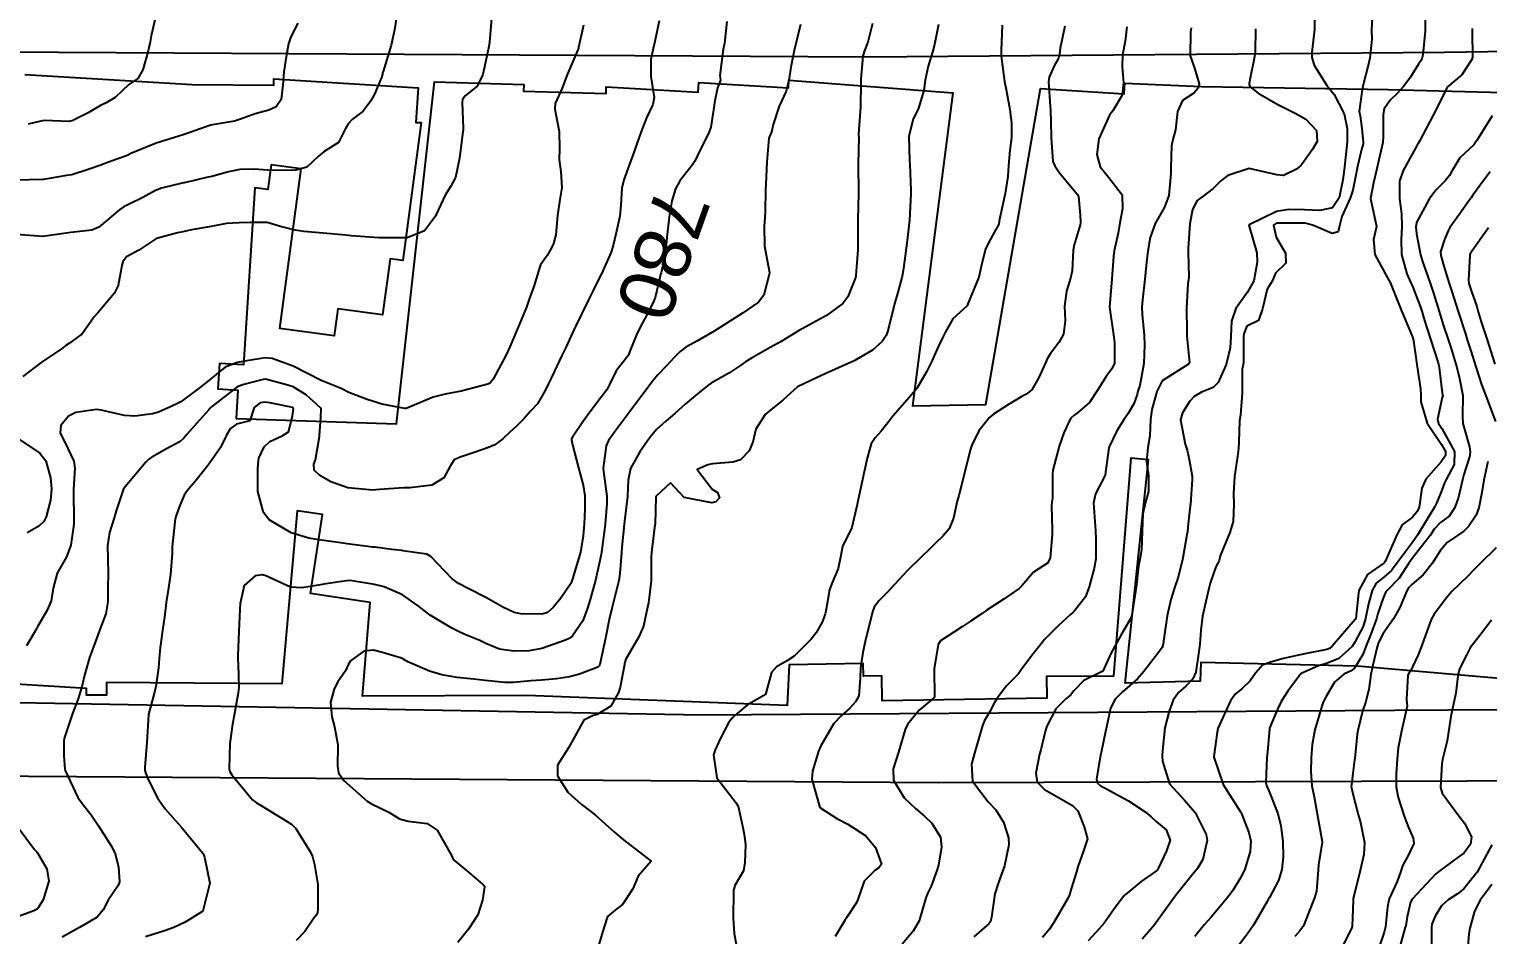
# Model space of a CAD drawing. Header units: metres. Extents: x 318500 to 325275, y 7408834 to 7428799.
# Drawn here: x 321121 to 321225.1, y 7408957.6 to 7409022.3 of the extents above; entities that cross this region are included whole.
import ezdxf
from ezdxf.enums import TextEntityAlignment as Align

# ---------------------------------------------------------------- set-up
doc = ezdxf.new("R2010")
doc.units = ezdxf.units.M
doc.header["$MEASUREMENT"] = 0
for name, color, linetype in [('Cotas', 45, 'Continuous'), ('Curvas de Nivel 1m', 11, 'Continuous'), ('Curvas de Nivel 5m', 15, 'Continuous'), ('Edificações', 30, 'Continuous'), ('Vias Primárias', 230, 'Continuous')]:
    doc.layers.add(name, color=color, linetype=linetype)
doc.styles.add('ARIAL', font='arial.ttf')

msp = doc.modelspace()

# ---------------------------------------------------------------- linework, layer by layer
at = {"layer": 'Curvas de Nivel 1m', "flags": 128}
for points, elevation in [([(321130.08, 7409023.37), (321129.74, 7409021.82), (321129.67, 7409021.38), (321129.53, 7409020.74), (321129.14, 7409019.39), (321128.77, 7409018.77), (321128.14, 7409018.33), (321127.66, 7409017.89), (321127.16, 7409017.41), (321126.51, 7409017.04), (321126.12, 7409016.84), (321125.24, 7409016.31), (321124.1, 7409015.75), (321123.86, 7409015.7), (321122.1, 7409015.76), (321121.86, 7409015.73), (321120.96, 7409015.5)], 786), ([(321212.74, 7409023.77), (321212.74, 7409022.27), (321212.57, 7409020.65), (321212.56, 7409020.27), (321212.72, 7409019.73), (321213.62, 7409018.26), (321214.15, 7409017.62), (321214.88, 7409016.24), (321215.08, 7409015.2), (321215.08, 7409014.24), (321214.99, 7409013.34), (321214.87, 7409012.24), (321214.78, 7409011.52), (321214.52, 7409010.24), (321214.04, 7409009.54), (321213.13, 7409009.35), (321212.04, 7409009.4), (321210.91, 7409009.42), (321210.04, 7409009.28), (321208.08, 7409008.33), (321208.06, 7409008.3), (321208.63, 7409006.32), (321208.66, 7409005.65), (321208.42, 7409004.32), (321207.96, 7409003.51), (321207.14, 7409002.34), (321206.84, 7409001.45), (321206.78, 7409000.35), (321206.73, 7408999.53), (321206.45, 7408998.35), (321205.88, 7408997.07), (321205.53, 7408996.71), (321204.69, 7408996.37), (321204.17, 7408996.07), (321203.86, 7408995.72), (321203.33, 7408994.9), (321203.2, 7408994.39), (321203.52, 7408992.67), (321203.62, 7408992.38), (321203.66, 7408992.24), (321203.8, 7408991.57), (321204.02, 7408990.38), (321204.03, 7408990.13), (321203.9, 7408988.38), (321203.88, 7408988.25), (321203.74, 7408986.98), (321203.68, 7408986.43), (321203.68, 7408986.38), (321203.67, 7408986.32), (321203.34, 7408984.39), (321202.99, 7408983.09), (321202.76, 7408982.39), (321202.5, 7408981.56), (321202.23, 7408980.4), (321201.99, 7408978.76), (321201.96, 7408978.41), (321201.88, 7408978.15), (321201.62, 7408977.78), (321200.57, 7408976.43), (321200.12, 7408975.9), (321199.58, 7408975.43), (321199.05, 7408974.97), (321198.53, 7408974.45), (321198.2, 7408973.81), (321197.9, 7408972.46), (321197.84, 7408972.15), (321197.52, 7408970.65), (321197.48, 7408970.46), (321197.19, 7408968.76), (321197.26, 7408968.46), (321197.49, 7408968.27), (321197.86, 7408968.08), (321199.47, 7408967.2), (321200.66, 7408966.42), (321201.09, 7408966.05), (321201.45, 7408965.73), (321202.17, 7408965.12), (321202.46, 7408964.39), (321202.2, 7408963.63), (321201.63, 7408962.41), (321201.55, 7408962.27), (321201.41, 7408962.15), (321200.38, 7408961.44), (321199.38, 7408960.61), (321199.29, 7408960.53), (321199.18, 7408960.44), (321198.4, 7408959.42), (321197.73, 7408958.46), (321197.56, 7408958.25), (321197.35, 7408958.03), (321196.6, 7408957.21)], 771), ([(321220.63, 7409023.76), (321220.66, 7409022.16), (321220.48, 7409020.46), (321220.41, 7409020.17), (321220.33, 7409020.02), (321220.18, 7409019.79), (321219.55, 7409018.8), (321219.1, 7409018.19), (321218.65, 7409017.69), (321218.15, 7409017.21), (321217.73, 7409016.61), (321217.64, 7409016.2), (321217.66, 7409014.66), (321217.63, 7409014.2), (321217.34, 7409012.95), (321217.17, 7409012.21), (321216.96, 7409011.32), (321216.75, 7409010.21), (321216.94, 7409009.32), (321217.18, 7409008.21), (321216.95, 7409007.27), (321217.05, 7409006.21), (321217.97, 7409004.53), (321218.15, 7409004.2), (321218.67, 7409002.9), (321218.97, 7409002.18), (321219.73, 7409000.37), (321219.79, 7409000.17), (321219.91, 7408999.38), (321220.08, 7408998.17), (321220.32, 7408996.61), (321220.34, 7408996.16), (321220.35, 7408995.68), (321220.79, 7408994.16), (321221.82, 7408992.64), (321222.11, 7408992.14), (321222.1, 7408991.84), (321221.8, 7408991.4), (321220.7, 7408990.16), (321220.42, 7408989.52), (321220.21, 7408988.16), (321220.08, 7408987.84), (321219.75, 7408987.44), (321219.01, 7408986.91), (321218.62, 7408986.19), (321217.8, 7408984.29), (321217.74, 7408984.2), (321217.73, 7408984.18), (321217.71, 7408984.17), (321216.54, 7408983.36), (321215.92, 7408982.22), (321215.88, 7408982.01), (321215.69, 7408980.22), (321215.68, 7408980.19), (321215.65, 7408980.14), (321214.01, 7408978.24), (321213.81, 7408978.07), (321213.63, 7408978), (321212.18, 7408977.71), (321211.62, 7408977.6), (321210.54, 7408977.36), (321209.61, 7408977.1), (321209.05, 7408976.87), (321208.53, 7408976.32), (321208.15, 7408975.77), (321207.58, 7408975.21), (321207.1, 7408974.81), (321206.75, 7408974.34), (321206.09, 7408972.88), (321205.86, 7408972.36), (321205.8, 7408972.1), (321205.57, 7408970.36), (321205.57, 7408970.31), (321206.23, 7408968.35), (321207.46, 7408966.42), (321207.5, 7408966.36), (321207.51, 7408966.33), (321208.07, 7408964.94), (321208.2, 7408964.32), (321208.17, 7408963.58), (321207.79, 7408962.32), (321207.67, 7408962.06), (321207.4, 7408961.57), (321206.92, 7408960.8), (321206.58, 7408960.34), (321205.37, 7408958.9), (321205.11, 7408958.61), (321204.9, 7408958.36), (321204.21, 7408957.51)], 769), ([(321147.25, 7409023.14), (321147.1, 7409022.24), (321146.85, 7409021.15), (321146.28, 7409019.27), (321146.25, 7409019.16), (321146.24, 7409019.08), (321146.16, 7409018.84), (321145.67, 7409017.64), (321145.4, 7409017.17), (321144.86, 7409016.43), (321144.11, 7409015.86), (321143.78, 7409015.52), (321143.61, 7409015.19), (321143.1, 7409014.19), (321142.08, 7409013.56), (321141.68, 7409013.22), (321140.85, 7409012.44), (321140.06, 7409012.23), (321139.13, 7409012.19), (321138.06, 7409012.23), (321137.05, 7409012.3), (321136.06, 7409012.26), (321135.26, 7409012.1), (321134.06, 7409011.78), (321133.69, 7409011.69), (321132.2, 7409011.35), (321132.08, 7409011.32), (321132.05, 7409011.31), (321130.47, 7409010.94), (321130.04, 7409010.77), (321129.14, 7409010.27), (321128.02, 7409009.72), (321127.8, 7409009.62), (321127.49, 7409009.41), (321126.01, 7409008.16), (321125.5, 7409007.94), (321124, 7409007.77), (321122, 7409007.48), (321120.12, 7409007.63)], 784), ([(321154.02, 7409023.05), (321153.87, 7409021.37), (321153.83, 7409021.06), (321153.73, 7409020.61), (321153.39, 7409019.06), (321153, 7409018.22), (321152.14, 7409017.52), (321151.96, 7409017.26), (321151.93, 7409017.08), (321151.99, 7409015.19), (321151.99, 7409015.08), (321151.97, 7409014.96), (321151.74, 7409013.09), (321151.44, 7409011.7), (321151.12, 7409011.09), (321150.71, 7409010.43), (321150.1, 7409009.11), (321150.02, 7409008.93), (321149.24, 7409007.89), (321148, 7409007.39), (321146.23, 7409007.38), (321146, 7409007.4), (321144.34, 7409007.52), (321144, 7409007.54), (321143.63, 7409007.57), (321142.01, 7409007.73), (321140.63, 7409007.85), (321140.01, 7409007.93), (321138.97, 7409008.21), (321138.01, 7409008.48), (321136.8, 7409008.49), (321136.01, 7409008.47), (321135.12, 7409008.41), (321134.01, 7409008.21), (321132.62, 7409007.95), (321132, 7409007.83), (321131.62, 7409007.74), (321130.22, 7409007.37), (321130.06, 7409007.31), (321130, 7409007.27), (321128.86, 7409006.51), (321127.98, 7409006.04), (321127.7, 7409005.68), (321127.63, 7409005.41), (321127.37, 7409003.98), (321127.09, 7409003.41), (321125.93, 7409002.04), (321125.64, 7409001.72), (321125.45, 7409001.43), (321124.82, 7409000.53), (321123.9, 7408999.88), (321123.65, 7408999.7), (321123.34, 7408999.46), (321121.88, 7408998.5), (321120.57, 7408997.5)], 783), ([(321160.59, 7409022.58), (321160.24, 7409020.97), (321160.22, 7409020.93), (321160.18, 7409020.82), (321159.4, 7409018.98), (321159.06, 7409018.07), (321158.57, 7409016.99), (321158.55, 7409016.57), (321158.85, 7409014.99), (321158.88, 7409013.78), (321158.86, 7409012.99), (321158.96, 7409012.1), (321159.03, 7409010.99), (321158.9, 7409010.12), (321158.74, 7409008.99), (321158.62, 7409007.6), (321158.44, 7409006.99), (321158.31, 7409006.68), (321157.99, 7409006.14), (321157.52, 7409005.46), (321157.37, 7409005.01), (321157.04, 7409003.92), (321156.72, 7409003.01), (321156.51, 7409002.44), (321155.92, 7409001.02), (321155.33, 7408999.6), (321155.06, 7408999.03), (321154.13, 7408997.31), (321153.96, 7408997.05), (321153.86, 7408996.98), (321153.75, 7408996.94), (321151.85, 7408996.45), (321150.71, 7408996.23), (321149.85, 7408996.02), (321147.93, 7408995.21), (321147.84, 7408995.2), (321146.2, 7408995.52), (321145.84, 7408995.63), (321145.15, 7408995.86), (321143.85, 7408996.35), (321143.3, 7408996.63), (321141.86, 7408997.21), (321139.87, 7408998.22), (321138.36, 7408998.78), (321137.88, 7408998.83), (321136.55, 7408998.62), (321135.88, 7408998.48), (321135.01, 7408998.16), (321133.99, 7408997.32), (321133.86, 7408997.2), (321133.19, 7408996.67), (321131.84, 7408995.69), (321131.62, 7408995.57), (321131.17, 7408995.36), (321130.26, 7408994.94), (321129.83, 7408994.82), (321128.57, 7408994.65), (321127.83, 7408994.7), (321126.17, 7408995.09), (321125.84, 7408995.13), (321124.35, 7408994.93), (321123.83, 7408994.66), (321123.29, 7408993.99), (321123.24, 7408993.46), (321123.79, 7408992.36), (321124.22, 7408991.45), (321124.28, 7408990.94), (321124.2, 7408989.45), (321124.2, 7408989), (321124.22, 7408987.44), (321124.21, 7408986.95), (321124.01, 7408985.45), (321123.69, 7408984.62), (321123.02, 7408983.46), (321122.75, 7408982.38), (321122.59, 7408981.47), (321122.3, 7408980.81), (321121.62, 7408979.62), (321121.57, 7408979.53), (321121.54, 7408979.48), (321120.84, 7408978.25)], 782), ([(321165.98, 7409022.89), (321165.68, 7409021.41), (321165.55, 7409020.9), (321165.39, 7409020.12), (321165.38, 7409018.9), (321165.62, 7409017.42), (321165.54, 7409016.9), (321165.08, 7409015.95), (321164.68, 7409014.91), (321164.08, 7409013.21), (321163.97, 7409012.92), (321163.46, 7409011.53), (321163.32, 7409010.93), (321163.24, 7409009.73), (321163.17, 7409008.93), (321162.94, 7409007.86), (321162.72, 7409006.93), (321162.55, 7409006.37), (321161.97, 7409005.04), (321161.94, 7409004.97), (321161.92, 7409004.94), (321161.27, 7409003.63), (321160.94, 7409002.96), (321160.01, 7409001.06), (321159.97, 7409000.97), (321159.95, 7409000.94), (321159.92, 7409000.87), (321159.32, 7408999.55), (321159.05, 7408998.98), (321158.29, 7408997.42), (321158.09, 7408997), (321157.85, 7408996.49), (321157.3, 7408995.55), (321156.81, 7408995.01), (321156.34, 7408994.5), (321155.82, 7408993.97), (321155.33, 7408993.51), (321154.84, 7408993.03), (321154.25, 7408992.6), (321153.8, 7408992.42), (321152.79, 7408992.07), (321151.79, 7408991.74), (321151.35, 7408991.53), (321151.06, 7408991.09), (321150.62, 7408990.25), (321149.77, 7408989.74), (321148.19, 7408989.55), (321147.76, 7408989.53), (321146.03, 7408989.42), (321145.76, 7408989.39), (321145.55, 7408989.37), (321143.76, 7408989.53), (321142.55, 7408989.98), (321141.77, 7408990.43), (321141.36, 7408990.8), (321141.35, 7408991.22), (321141.45, 7408991.55), (321141.75, 7408993.21), (321141.75, 7408993.27), (321141.83, 7408994.56), (321141.87, 7408995.17), (321141.87, 7408995.21), (321141.84, 7408995.24), (321140.8, 7408996.17), (321139.86, 7408996.75), (321139.49, 7408996.88), (321137.98, 7408997.27), (321137.86, 7408997.3), (321137.84, 7408997.3), (321137.72, 7408997.27), (321136.24, 7408996.9), (321135.85, 7408996.72), (321134.04, 7408995.32), (321133.94, 7408995.22), (321133.84, 7408995.1), (321133, 7408994.16), (321132.28, 7408993.34), (321132.07, 7408993.09), (321131.8, 7408992.86), (321130.83, 7408992.32), (321129.79, 7408991.72), (321129.57, 7408991.59), (321129.35, 7408991.38), (321127.76, 7408989.46), (321127.73, 7408989.4), (321127.24, 7408987.9), (321127.09, 7408987.41), (321126.77, 7408986.35), (321126.61, 7408985.41), (321126.64, 7408984.46), (321126.67, 7408983.41), (321126.64, 7408982.44), (321126.64, 7408981.41), (321126.5, 7408980.55), (321126.08, 7408979.42), (321125.95, 7408979.09), (321125.61, 7408978.2), (321125.33, 7408977.42), (321124.95, 7408976.06), (321124.81, 7408975.43), (321124.52, 7408974.47), (321124.11, 7408973.44), (321123.52, 7408971.65), (321123.49, 7408971.45), (321123.5, 7408970.4), (321123.57, 7408969.45), (321123.59, 7408969.35), (321124.5, 7408967.43), (321124.91, 7408966.88), (321125.45, 7408966.19), (321125.97, 7408965.41), (321126.92, 7408963.9), (321127.16, 7408963.4), (321127.4, 7408962.48), (321127.48, 7408961.4), (321127.38, 7408961.14), (321126.67, 7408960.1), (321126.3, 7408959.41), (321125.87, 7408958.9), (321125.35, 7408958.57), (321124.62, 7408958.15), (321123.39, 7408957.45)], 781), ([(321176.08, 7409022.63), (321175.61, 7409020.77), (321175.37, 7409019.58), (321175.26, 7409018.77), (321175.06, 7409017.87), (321174.56, 7409016.78), (321174.11, 7409015.49), (321173.99, 7409014.91), (321173.94, 7409014.79), (321173.81, 7409014.51), (321173.68, 7409012.79), (321173.6, 7409011.24), (321173.58, 7409010.79), (321173.55, 7409009.27), (321173.53, 7409008.79), (321173.48, 7409008.25), (321173.5, 7409006.79), (321173.85, 7409004.91), (321173.84, 7409004.78), (321173.45, 7409003.29), (321173.07, 7409002.79), (321171.93, 7409002.01), (321170.09, 7409000.84), (321169.99, 7409000.77), (321169.92, 7409000.73), (321168.73, 7409000.03), (321167.9, 7408999.58), (321167.48, 7408999.28), (321167.09, 7408998.87), (321166.52, 7408998.25), (321165.87, 7408997.59), (321165.55, 7408997.21), (321165.31, 7408996.9), (321163.84, 7408994.92), (321162.98, 7408993.77), (321162.36, 7408992.93), (321162.2, 7408992.54), (321162, 7408990.94), (321162.01, 7408990.7), (321162.25, 7408988.94), (321162.26, 7408988.43), (321162.13, 7408986.94), (321162.09, 7408986.57), (321161.88, 7408984.94), (321161.85, 7408984.78), (321161.69, 7408984.02), (321161.43, 7408982.94), (321161.05, 7408981.56), (321160.88, 7408980.95), (321160.54, 7408980.05), (321159.8, 7408978.97), (321159.62, 7408978.81), (321159.3, 7408978.66), (321157.61, 7408978.08), (321156.71, 7408977.91), (321155.61, 7408977.88), (321154.6, 7408978.03), (321153.61, 7408978.43), (321153.19, 7408978.63), (321152.12, 7408979.07), (321151.62, 7408979.3), (321151.18, 7408979.53), (321149.64, 7408980.45), (321148.78, 7408981.11), (321147.66, 7408981.91), (321146.35, 7408982.47), (321145.67, 7408982.65), (321143.94, 7408982.92), (321143.68, 7408982.91), (321142.2, 7408982.68), (321141.67, 7408982.6), (321140.49, 7408982.41), (321139.67, 7408982.45), (321137.92, 7408983.26), (321137.68, 7408983.34), (321137.15, 7408983.27), (321136.38, 7408982.57), (321136.08, 7408981.28), (321136.05, 7408980.87), (321135.99, 7408979.28), (321135.91, 7408977.59), (321135.91, 7408977.29), (321135.93, 7408976.95), (321135.98, 7408975.28), (321135.93, 7408974.91), (321135.65, 7408973.29), (321135.53, 7408972.66), (321135.35, 7408971.29), (321135.3, 7408969.49), (321135.35, 7408969.29), (321135.49, 7408969.06), (321136.97, 7408967.27), (321137.26, 7408967.06), (321137.46, 7408966.94), (321138.27, 7408966.44), (321139.44, 7408965.72), (321139.74, 7408965.53), (321140.06, 7408965.23), (321141.1, 7408963.53), (321141.24, 7408963.21), (321141.4, 7408962.64), (321141.63, 7408961.21), (321141.63, 7408959.47), (321141.6, 7408959.21), (321141.52, 7408959.05), (321141.35, 7408958.82), (321140.69, 7408957.87), (321140.09, 7408957.23)], 779), ([(321181.21, 7409022.69), (321180.87, 7409021.37), (321180.61, 7409020.7), (321180.52, 7409020.37), (321180.37, 7409018.71), (321180.37, 7409018.5), (321180.35, 7409016.71), (321180.22, 7409014.81), (321180.22, 7409014.7), (321180.23, 7409014.58), (321180.19, 7409012.7), (321180.19, 7409012.59), (321180.2, 7409010.7), (321180.2, 7409010.55), (321180.17, 7409008.7), (321180.17, 7409008.55), (321180.17, 7409006.7), (321180.16, 7409006.53), (321180.03, 7409004.7), (321180.02, 7409004.65), (321179.97, 7409004.48), (321179.46, 7409003.19), (321179.1, 7409002.71), (321177.93, 7409001.84), (321175.92, 7409000.76), (321174.69, 7408999.99), (321173.9, 7408999.56), (321173.4, 7408999.28), (321172.58, 7408998.8), (321172.15, 7408998.54), (321171.88, 7408998.35), (321170.96, 7408997.74), (321169.86, 7408997.11), (321169.69, 7408997.01), (321169.45, 7408996.84), (321168.57, 7408996.13), (321167.85, 7408995.52), (321167.12, 7408994.87), (321166.44, 7408994.27), (321165.82, 7408993.73), (321165.43, 7408993.28), (321165.15, 7408992.9), (321164.6, 7408992.11), (321163.94, 7408990.92), (321163.77, 7408990.1), (321163.73, 7408988.95), (321163.73, 7408988.92), (321163.51, 7408987.15), (321163.48, 7408986.92), (321163.33, 7408985.3), (321163.29, 7408984.92), (321163.19, 7408983.42), (321163.11, 7408982.93), (321162.82, 7408981.78), (321162.6, 7408980.93), (321162.42, 7408980.15), (321162.17, 7408978.93), (321162.08, 7408978.48), (321161.75, 7408976.94), (321161.71, 7408976.83), (321161.6, 7408976.73), (321160.31, 7408976.23), (321159.59, 7408976.04), (321158.67, 7408975.9), (321157.58, 7408975.82), (321156.83, 7408975.76), (321155.58, 7408975.65), (321154.96, 7408975.65), (321153.58, 7408975.79), (321152.77, 7408975.88), (321151.58, 7408976), (321150.48, 7408976.2), (321149.59, 7408976.46), (321148.04, 7408977.12), (321147.77, 7408977.29), (321147.6, 7408977.39), (321146.24, 7408977.79), (321145.61, 7408977.96), (321144.9, 7408977.88), (321143.96, 7408977.18), (321143.82, 7408976.96), (321143.59, 7408976.47), (321143.06, 7408975.7), (321142.8, 7408975.19), (321142.53, 7408974.22), (321142.63, 7408973.19), (321142.82, 7408972.48), (321143.05, 7408971.19), (321143.02, 7408969.67), (321143.09, 7408969.19), (321143.48, 7408968.64), (321145.15, 7408967.16), (321145.46, 7408966.98), (321146.7, 7408966.39), (321147.45, 7408965.92), (321148.07, 7408965.74), (321149.44, 7408965.57), (321150.15, 7408965.09), (321151.15, 7408963.35), (321151.27, 7408963.08), (321151.41, 7408962.91), (321152.37, 7408962.09), (321153.38, 7408961.25), (321153.48, 7408961.15), (321153.52, 7408961.05), (321153.37, 7408960.11), (321153.04, 7408959.05), (321152.39, 7408958.02), (321151.62, 7408957.08)], 778), ([(321185.92, 7409022.63), (321185.64, 7409021.19), (321185.49, 7409020.64), (321185.17, 7409019.64), (321184.97, 7409018.64), (321184.88, 7409017.91), (321184.49, 7409016.64), (321184.12, 7409015.87), (321183.81, 7409014.65), (321183.86, 7409012.88), (321183.88, 7409012.65), (321183.94, 7409010.77), (321183.94, 7409010.65), (321183.94, 7409010.54), (321183.86, 7409008.65), (321183.65, 7409007.01), (321183.6, 7409006.66), (321183.43, 7409005.21), (321183.33, 7409004.66), (321183.04, 7409003.58), (321182.77, 7409002.67), (321182.39, 7409001.13), (321182.28, 7409000.67), (321182.18, 7409000.41), (321181.91, 7408999.98), (321181.22, 7408999.36), (321180.06, 7408998.7), (321179.94, 7408998.64), (321179.89, 7408998.62), (321178.58, 7408998.02), (321177.87, 7408997.7), (321177.22, 7408997.39), (321175.86, 7408996.76), (321174.82, 7408995.8), (321173.84, 7408995.02), (321173.54, 7408994.78), (321172.88, 7408993.73), (321172.66, 7408992.8), (321172.41, 7408992.19), (321171.79, 7408991.54), (321171.24, 7408991.37), (321169.79, 7408991.26), (321169.45, 7408991.18), (321168.69, 7408990.85), (321169.77, 7408989.44), (321170.14, 7408989.21), (321170.28, 7408988.83), (321170.04, 7408988.55), (321169.75, 7408988.46), (321167.76, 7408988.86), (321166.8, 7408989.91), (321165.76, 7408988.94), (321165.75, 7408988.89), (321165.69, 7408986.94), (321165.68, 7408986.89), (321165.46, 7408985.13), (321165.44, 7408984.89), (321165.42, 7408984.62), (321165.41, 7408982.89), (321165.22, 7408981.34), (321165.13, 7408980.9), (321164.86, 7408979.67), (321164.53, 7408978.91), (321163.6, 7408977.32), (321163.51, 7408977.01), (321163.5, 7408976.92), (321163.2, 7408975.3), (321163.09, 7408974.92), (321162.53, 7408973.95), (321161.55, 7408973.36), (321161.23, 7408973.26), (321160.61, 7408972.95), (321159.52, 7408970.97), (321158.74, 7408969.74), (321158.72, 7408968.98), (321159.47, 7408967.82), (321160.42, 7408966.96), (321161.02, 7408966.51), (321161.45, 7408966.16), (321162.81, 7408964.93), (321163.43, 7408964.4), (321165.41, 7408962.89), (321164.48, 7408961.82), (321164.1, 7408960.91), (321163.37, 7408959.8), (321162.87, 7408959.42), (321162.31, 7408958.93), (321162.07, 7408958.21), (321161.69, 7408956.94)], 777), ([(321190.47, 7409022.57), (321190.4, 7409020.78), (321190.39, 7409020.57), (321190.4, 7409020.35), (321190.64, 7409018.56), (321190.74, 7409017.97), (321191.01, 7409016.56), (321191.14, 7409015.58), (321191.12, 7409014.55), (321191.01, 7409013.64), (321190.92, 7409012.56), (321190.87, 7409011.76), (321190.68, 7409010.56), (321190.29, 7409008.83), (321190.26, 7409008.57), (321190.23, 7409008.36), (321190.02, 7409007.98), (321189.5, 7409007.09), (321189.27, 7409006.58), (321189.02, 7409005.55), (321188.79, 7409004.59), (321188.02, 7409002.67), (321188, 7409002.6), (321187.98, 7409002.57), (321187.95, 7409002.52), (321186.95, 7409001.6), (321186.39, 7409000.62), (321186.24, 7409000.29), (321185.91, 7408999.66), (321185.59, 7408998.93), (321185.46, 7408998.63), (321185.07, 7408997.82), (321184.37, 7408996.64), (321183.85, 7408996.02), (321182.66, 7408994.67), (321182.31, 7408994.19), (321181.82, 7408993.58), (321181.39, 7408993.11), (321181.12, 7408992.69), (321180.83, 7408991.66), (321180.61, 7408990.69), (321180.46, 7408990.01), (321180.18, 7408988.7), (321180.11, 7408988.34), (321179.73, 7408986.7), (321179.07, 7408985.35), (321178.96, 7408984.71), (321178.76, 7408983.78), (321178.3, 7408982.72), (321178.14, 7408982.25), (321177.88, 7408980.73), (321177.84, 7408980.54), (321177.64, 7408979.99), (321177.18, 7408979.18), (321176.84, 7408978.74), (321175.61, 7408977.53), (321175.15, 7408977.22), (321174.35, 7408976.77), (321174.01, 7408976.36), (321173.57, 7408974.78), (321172.3, 7408974.05), (321171.55, 7408973.44), (321171.22, 7408973.13), (321170.96, 7408972.82), (321170.33, 7408971.63), (321169.97, 7408970.83), (321169.87, 7408970.48), (321170.11, 7408968.83), (321171.46, 7408967.07), (321171.62, 7408966.81), (321171.95, 7408965.3), (321172.06, 7408964.8), (321172.15, 7408964.08), (321172.1, 7408962.8), (321172, 7408962.2), (321171.39, 7408961.16), (321171.31, 7408960.88), (321171.3, 7408960.81), (321171.28, 7408960.72), (321171.27, 7408958.81), (321171.34, 7408957.73), (321171.5, 7408956.81)], 776), ([(321199.35, 7409022.45), (321199.23, 7409021.42), (321199.05, 7409020.45), (321199.02, 7409019.61), (321199.13, 7409018.45), (321199.02, 7409017.57), (321198.36, 7409016.46), (321198.26, 7409016.33), (321198.13, 7409016.14), (321197.37, 7409014.47), (321197.22, 7409013.35), (321197.46, 7409012.47), (321198.07, 7409011.69), (321199.02, 7409010.45), (321199.04, 7409009.45), (321198.87, 7409008.45), (321198.74, 7409007.73), (321198.46, 7409006.46), (321198.4, 7409006.05), (321198.29, 7409004.46), (321198.27, 7409004.16), (321198.13, 7409002.46), (321198.14, 7409002.27), (321198.4, 7409000.46), (321198.47, 7408999.89), (321198.48, 7408998.45), (321198.3, 7408998.04), (321197.88, 7408997.48), (321197.25, 7408996.47), (321196.7, 7408995.64), (321195.85, 7408994.89), (321195.6, 7408994.74), (321195.35, 7408994.5), (321194.87, 7408993.46), (321194.52, 7408992.51), (321194.08, 7408990.81), (321194.05, 7408990.52), (321194.05, 7408988.8), (321194, 7408988.52), (321193.98, 7408988.29), (321194.02, 7408986.52), (321194.02, 7408986.22), (321193.89, 7408984.52), (321193.7, 7408984.17), (321192.7, 7408983.52), (321191.86, 7408982.54), (321191.77, 7408982.44), (321191.68, 7408982.36), (321190.61, 7408981.61), (321189.66, 7408981), (321189.4, 7408980.83), (321189.03, 7408980.58), (321188.21, 7408980.02), (321187.64, 7408979.64), (321187.01, 7408979.23), (321186.07, 7408978.62), (321185.89, 7408978.35), (321185.6, 7408976.62), (321185.63, 7408974.62), (321185.62, 7408974.57), (321185.57, 7408974.52), (321184.53, 7408973.66), (321183.71, 7408972.65), (321183.54, 7408972.28), (321183.06, 7408970.66), (321182.69, 7408969.47), (321182.7, 7408968.66), (321183.47, 7408967.41), (321184.28, 7408966.64), (321184.93, 7408966.1), (321185.45, 7408965.59), (321186.05, 7408964.61), (321186.14, 7408963.9), (321185.93, 7408962.61), (321185.81, 7408962.21), (321185.39, 7408961.1), (321185.24, 7408960.77), (321185.15, 7408960.62), (321185.01, 7408960.26), (321184.55, 7408958.63), (321184.1, 7408957.89), (321183.33, 7408956.96)], 774), ([(321203.96, 7409022.38), (321203.9, 7409022.08), (321203.88, 7409020.38), (321204.18, 7409019.51), (321204.51, 7409018.38), (321204.46, 7409018.07), (321204.15, 7409017.73), (321203.34, 7409017.2), (321202.97, 7409016.4), (321202.83, 7409015.11), (321202.64, 7409014.4), (321202.55, 7409013.95), (321202.5, 7409012.4), (321202.5, 7409011.98), (321202.36, 7409010.41), (321202.04, 7409009.58), (321201.37, 7409008.42), (321201.03, 7409007.41), (321200.85, 7409006.43), (321200.76, 7409005.66), (321200.65, 7409004.43), (321200.48, 7409002.96), (321200.43, 7409002.43), (321200.45, 7409001.92), (321200.59, 7409000.43), (321200.61, 7408999.73), (321200.57, 7408998.43), (321200.28, 7408996.84), (321200.15, 7408996.44), (321200.09, 7408996.21), (321199.86, 7408995.55), (321199.45, 7408994.84), (321199.17, 7408994.45), (321198.65, 7408993.62), (321198.1, 7408992.46), (321198.04, 7408992.22), (321197.82, 7408990.46), (321197.81, 7408990.44), (321197.79, 7408990.41), (321197.12, 7408989.12), (321196.98, 7408988.47), (321197.08, 7408987.13), (321197.13, 7408986.47), (321197.15, 7408985.89), (321197.14, 7408984.47), (321197.03, 7408983.8), (321196.68, 7408982.47), (321196.4, 7408981.75), (321195.65, 7408980.78), (321195.5, 7408980.64), (321195.35, 7408980.49), (321194.47, 7408979.68), (321193.63, 7408978.86), (321193.46, 7408978.68), (321193.33, 7408978.52), (321192.58, 7408977.56), (321191.83, 7408976.54), (321191.73, 7408976.4), (321191.6, 7408976.24), (321190.75, 7408975.38), (321190.12, 7408974.56), (321189.92, 7408974.21), (321189.55, 7408973.52), (321189.2, 7408972.92), (321189.06, 7408972.58), (321188.87, 7408971.91), (321188.5, 7408970.59), (321188.28, 7408969.82), (321188.34, 7408968.59), (321189.47, 7408967.13), (321190.02, 7408966.56), (321190.56, 7408965.66), (321190.91, 7408964.55), (321190.93, 7408964.05), (321190.64, 7408962.55), (321190.2, 7408961.37), (321189.93, 7408960.56), (321189.69, 7408958.89), (321189.62, 7408958.57), (321189.5, 7408958.42), (321189.36, 7408958.3), (321188.44, 7408957.49)], 773), ([(321208.55, 7409022.32), (321208.52, 7409020.65), (321208.48, 7409020.33), (321208.43, 7409020.08), (321208.17, 7409018.79), (321208.08, 7409018.41), (321208.08, 7409018.33), (321208.16, 7409018.17), (321208.74, 7409017.73), (321210.14, 7409016.9), (321211.36, 7409016.29), (321212.13, 7409015.87), (321212.9, 7409015.05), (321212.94, 7409014.27), (321212.64, 7409013.74), (321212.09, 7409012.95), (321211.79, 7409012.58), (321211.47, 7409012.29), (321210.54, 7409011.83), (321210.07, 7409011.89), (321208.08, 7409012.33), (321206.57, 7409011.85), (321206.07, 7409011.47), (321205.51, 7409010.92), (321204.8, 7409010.37), (321204.38, 7409010.05), (321204.04, 7409009.41), (321203.86, 7409008.38), (321203.74, 7409006.65), (321203.73, 7409006.38), (321203.78, 7409004.58), (321203.76, 7409004.38), (321203.72, 7409004.14), (321203.62, 7409002.38), (321203.63, 7409000.68), (321203.65, 7409000.38), (321203.82, 7408998.46), (321203.76, 7408998.38), (321201.88, 7408997.17), (321201.5, 7408996.42), (321201.14, 7408995.13), (321201.04, 7408994.42), (321200.99, 7408993.25), (321200.86, 7408992.42), (321200.77, 7408991.39), (321200.91, 7408990.42), (321200.91, 7408989.29), (321200.66, 7408988.43), (321200.5, 7408987.68), (321200.45, 7408986.43), (321200.4, 7408985.11), (321200.28, 7408984.43), (321200.19, 7408983.95), (321200.02, 7408982.43), (321199.98, 7408982.13), (321199.72, 7408980.44), (321199.65, 7408980.23), (321198.98, 7408979.1), (321198.62, 7408978.45), (321198.27, 7408977.8), (321197.65, 7408976.46), (321197.63, 7408976.43), (321197.6, 7408976.42), (321196.28, 7408975.79), (321195.58, 7408975.04), (321195.34, 7408974.73), (321195.03, 7408974.5), (321194.3, 7408973.76), (321193.65, 7408972.52), (321193.54, 7408972.15), (321193.21, 7408970.84), (321193.13, 7408970.52), (321192.86, 7408969.16), (321192.96, 7408968.53), (321193.48, 7408968), (321194.64, 7408967.33), (321195.47, 7408966.87), (321195.87, 7408966.48), (321196.32, 7408965.35), (321196.55, 7408964.47), (321196.27, 7408963.63), (321195.87, 7408962.48), (321195.76, 7408962.13), (321195.39, 7408960.9), (321195.27, 7408960.49), (321195.17, 7408960.28), (321194.14, 7408958.51), (321193.83, 7408958.04), (321193.34, 7408957.43)], 772), ([(321224.01, 7409022.33), (321224.01, 7409022.12), (321224.02, 7409020.29), (321223.98, 7409020.12), (321223.26, 7409019.04), (321222.22, 7409018.14), (321222.19, 7409018.11), (321222.16, 7409018.06), (321221.54, 7409016.75), (321221.23, 7409016.15), (321220.25, 7409014.3), (321220.18, 7409014.17), (321220.16, 7409014.12), (321220.11, 7409014.05), (321219.43, 7409012.84), (321219.08, 7409012.19), (321218.82, 7409011.44), (321218.81, 7409010.19), (321218.96, 7409009.11), (321218.99, 7409008.19), (321218.94, 7409007.26), (321218.95, 7409006.19), (321219.35, 7409004.81), (321219.63, 7409004.18), (321219.74, 7409003.94), (321219.96, 7409003.38), (321220.29, 7409002.5), (321220.4, 7409002.16), (321220.61, 7409001.49), (321221.04, 7409000.15), (321221.57, 7408998.47), (321221.64, 7408998.14), (321221.67, 7408997.93), (321221.87, 7408996.33), (321221.89, 7408996.16), (321221.9, 7408996.14), (321221.9, 7408996.11), (321221.87, 7408996), (321221.54, 7408994.45), (321221.6, 7408994.14), (321221.83, 7408993.78), (321222.74, 7408992.13), (321222.72, 7408991.21), (321222.15, 7408990.14), (321222.03, 7408989.89), (321221.78, 7408989.25), (321221.46, 7408988.45), (321221.31, 7408988.15), (321220.72, 7408987.18), (321220.1, 7408986.16), (321219.72, 7408985.61), (321218.66, 7408984.19), (321218.25, 7408983.64), (321217.69, 7408983.16), (321217.15, 7408982.74), (321216.86, 7408982.21), (321216.61, 7408981.27), (321216.4, 7408980.21), (321216.22, 7408979.64), (321215.63, 7408978.52), (321215.44, 7408978.22), (321214.49, 7408977.36), (321213.61, 7408977.01), (321213.03, 7408976.84), (321211.79, 7408976.28), (321211.69, 7408976.19), (321211.6, 7408976.05), (321210.85, 7408975.02), (321210.37, 7408974.29), (321210.11, 7408973.75), (321209.55, 7408972.39), (321209.53, 7408972.3), (321209.37, 7408970.45), (321209.36, 7408970.3), (321209.28, 7408968.51), (321209.32, 7408968.3), (321209.37, 7408968.18), (321209.49, 7408967.92), (321210.14, 7408966.29), (321210.34, 7408965.41), (321210.48, 7408964.29), (321210.52, 7408963.19), (321210.43, 7408962.29), (321210.19, 7408961.5), (321209.54, 7408960.3), (321209.48, 7408960.19), (321209.38, 7408960), (321208.4, 7408958.31), (321207.98, 7408957.69), (321207.34, 7408956.88)], 768), ([(321225.43, 7409016.1), (321224.34, 7409014.34), (321224.18, 7409014.12), (321224.15, 7409014.08), (321224.11, 7409014.03), (321223.12, 7409013.1), (321222.56, 7409012.14), (321222.38, 7409011.83), (321222.07, 7409011.47), (321221.41, 7409010.8), (321220.93, 7409010.16), (321220.03, 7409008.48), (321219.99, 7409008.17), (321220.02, 7409007.68), (321220.32, 7409006.17), (321220.45, 7409005.7), (321221, 7409004.15), (321221.25, 7409003.43), (321221.64, 7409002.14), (321221.94, 7409001.19), (321222.28, 7409000.14), (321222.47, 7408999.57), (321222.9, 7408998.13), (321223.1, 7408997.35), (321223.33, 7408996.13), (321223.31, 7408994.66), (321223.33, 7408994.13), (321223.82, 7408992.47), (321223.87, 7408992.12), (321223.81, 7408991.75), (321223.42, 7408990.49), (321223.32, 7408990.12), (321223.02, 7408988.88), (321222.77, 7408988.13), (321222.36, 7408987.53), (321221.74, 7408987.06), (321221.3, 7408986.58), (321221, 7408986.15), (321219.71, 7408984.5), (321219.49, 7408984.17), (321218.79, 7408983.09), (321217.94, 7408982.2), (321217.82, 7408982.06), (321217.67, 7408981.73), (321217.28, 7408980.57), (321217.17, 7408980.2), (321216.76, 7408979.09), (321216.42, 7408978.21), (321216.2, 7408977.64), (321215.61, 7408976.66), (321215.36, 7408976.47), (321214.85, 7408976.23), (321214.17, 7408975.67), (321213.58, 7408974.65), (321213.44, 7408974.38), (321213.38, 7408974.25), (321213.27, 7408973.95), (321212.77, 7408972.26), (321212.58, 7408971.22), (321212.51, 7408970.27), (321212.48, 7408969.29), (321212.55, 7408968.26), (321212.72, 7408967.49), (321212.95, 7408966.26), (321213.28, 7408964.41), (321213.29, 7408964.25), (321213.04, 7408962.63), (321213.01, 7408962.26), (321212.89, 7408960.75), (321212.76, 7408960.26), (321212.35, 7408959.24), (321211.96, 7408958.27), (321211.71, 7408957.91), (321211.35, 7408957.52)], 767), ([(321225.29, 7409012.1), (321224.77, 7409011.41), (321224.05, 7409010.43), (321223.92, 7409010.25), (321223.84, 7409010.12), (321223.09, 7409009.08), (321222.42, 7409008.14), (321222.28, 7409007.89), (321222.02, 7409007.27), (321221.75, 7409006.4), (321221.77, 7409006.14), (321221.99, 7409005.36), (321222.36, 7409004.14), (321222.54, 7409003.56), (321223, 7409002.13), (321223.52, 7409000.53), (321223.65, 7409000.12), (321223.91, 7408999.32), (321224.29, 7408998.11), (321224.68, 7408996.91), (321224.97, 7408996.1), (321225.66, 7408994.27)], 766), ([(321120.26, 7408993.05), (321121.79, 7408992.01), (321122.22, 7408991.47), (321122.56, 7408990.26), (321122.62, 7408989.47), (321122.55, 7408988.67), (321122.23, 7408987.47), (321122.07, 7408987.13), (321121.72, 7408986.8), (321120.88, 7408986.33)], 783), ([(321225.13, 7408991.42), (321224.84, 7408990.1), (321224.69, 7408989.2), (321224.48, 7408988.11), (321224.28, 7408987.58), (321223.74, 7408986.77), (321223.41, 7408986.44), (321222.96, 7408986.13), (321222.22, 7408985.64), (321221.72, 7408985.05), (321221.16, 7408984.15), (321220.51, 7408983.34), (321219.69, 7408982.65), (321219.46, 7408982.4), (321219.33, 7408982.18), (321218.85, 7408981), (321218.38, 7408980.19), (321217.64, 7408979.15), (321217.32, 7408978.51), (321217.23, 7408978.2), (321216.92, 7408976.89), (321216.78, 7408976.21), (321216.64, 7408975.15), (321216.39, 7408974.21), (321216.18, 7408973.6), (321215.85, 7408972.22), (321215.8, 7408971.96), (321215.62, 7408970.22), (321215.61, 7408970.13), (321215.51, 7408969.36), (321215.38, 7408968.33), (321215.37, 7408968.22), (321215.39, 7408968.12), (321215.48, 7408967.7), (321215.87, 7408966.22), (321216.03, 7408965.65), (321216.33, 7408964.21), (321216.28, 7408963.36), (321216.02, 7408962.21), (321215.9, 7408961.72), (321215.52, 7408960.22), (321215.51, 7408960.1), (321215.43, 7408958.22), (321215.42, 7408958.16), (321215.36, 7408958.04), (321214.76, 7408956.81)], 766), ([(321225.39, 7408980.09), (321224.54, 7408979.01), (321223.87, 7408978.12), (321223.78, 7408977.97), (321223.62, 7408977.65), (321223.11, 7408976.62), (321222.99, 7408976.13), (321222.84, 7408974.87), (321222.67, 7408974.13), (321222.47, 7408973.22), (321222.32, 7408972.13), (321222.21, 7408971.47), (321221.88, 7408970.14), (321221.83, 7408969.83), (321221.74, 7408968.14), (321221.87, 7408967.75), (321223.04, 7408966.12), (321223.46, 7408965.59), (321223.96, 7408964.63), (321223.89, 7408964.11), (321223.43, 7408963.47), (321222.64, 7408962.91), (321221.62, 7408962.14), (321221.5, 7408962.05), (321221.41, 7408961.98), (321219.72, 7408960.17), (321219.6, 7408959.95), (321219.37, 7408958.91), (321219.26, 7408958.27), (321219.23, 7408958.17), (321218.82, 7408956.7)], 764), ([(321120.1, 7408965.49), (321121.41, 7408963.71), (321121.52, 7408963.59), (321121.62, 7408963.48), (321122.28, 7408962.35), (321122.42, 7408961.46), (321122.02, 7408960.13), (321121.63, 7408959.48), (321121.46, 7408959.38), (321121.36, 7408959.34), (321120.01, 7408958.84)], 782), ([(321225.41, 7408964.06), (321224.37, 7408962.11), (321223.4, 7408960.9), (321222.96, 7408960.56), (321222.28, 7408960.13), (321221.82, 7408959.7), (321221.37, 7408958.96), (321221.13, 7408958.38), (321221.09, 7408958.14), (321221.1, 7408956.38)], 763), ([(321225.4, 7408961.22), (321224.58, 7408960.1), (321224.18, 7408959.31), (321223.83, 7408958.11), (321223.77, 7408957.69), (321223.65, 7408956.12)], 762)]:
    msp.add_lwpolyline(points, dxfattribs=dict(at, elevation=elevation))
at = {"layer": 'Curvas de Nivel 5m', "flags": 128}
for points, elevation in [([(321216.88, 7409023.57), (321216.83, 7409022.21), (321216.84, 7409021.58), (321216.71, 7409020.21), (321216.6, 7409019.8), (321216.2, 7409018.22), (321216.2, 7409018.18), (321216.16, 7409017.97), (321215.95, 7409016.4), (321215.99, 7409016.22), (321216.02, 7409016.11), (321216.12, 7409015.19), (321216.23, 7409014.22), (321216.22, 7409014.11), (321216.1, 7409013.69), (321215.83, 7409012.48), (321215.77, 7409012.22), (321215.49, 7409010.8), (321215.3, 7409010.23), (321214.71, 7409008.92), (321214.53, 7409008.24), (321214.44, 7409007.83), (321214.02, 7409007.71), (321212.69, 7409008.27), (321212.17, 7409008.42), (321212.03, 7409008.44), (321211.87, 7409008.44), (321210.03, 7409008.44), (321209.82, 7409008.3), (321210.02, 7409007.44), (321210.67, 7409006.29), (321210.7, 7409005.58), (321209.98, 7409004.86), (321209.81, 7409004.46), (321209.73, 7409004.3), (321209.37, 7409003.72), (321209.04, 7409002.31), (321208.75, 7409001.5), (321207.93, 7409001.08), (321207.71, 7409000.54), (321207.69, 7409000.33), (321207.69, 7408998.53), (321207.66, 7408998.33), (321207.59, 7408998.03), (321207.58, 7408996.33), (321207.46, 7408994.72), (321207.41, 7408994.34), (321207.35, 7408992.8), (321207.33, 7408992.34), (321207.25, 7408991.78), (321207.05, 7408990.34), (321206.97, 7408989.14), (321207, 7408988.34), (321206.95, 7408987.13), (321206.72, 7408986.35), (321206.03, 7408984.68), (321205.94, 7408984.36), (321205.87, 7408984.2), (321205.7, 7408983.89), (321205.31, 7408982.74), (321205.21, 7408982.36), (321204.92, 7408981.11), (321204.75, 7408980.37), (321204.63, 7408979.38), (321204.56, 7408978.37), (321204.46, 7408977.53), (321204.28, 7408976.37), (321204.07, 7408975.9), (321203.59, 7408975.41), (321203.04, 7408974.93), (321202.67, 7408974.39), (321202.37, 7408973.59), (321202.08, 7408972.4), (321201.91, 7408970.79), (321201.89, 7408970.4), (321201.9, 7408970.02), (321202.4, 7408968.4), (321203.47, 7408967.25), (321204.23, 7408966.37), (321205.01, 7408964.8), (321205.08, 7408964.36), (321204.78, 7408963.01), (321204.41, 7408962.37), (321203.96, 7408961.82), (321203.39, 7408961.11), (321203.06, 7408960.71), (321202.8, 7408960.39), (321201.46, 7408958.5), (321201.39, 7408958.41), (321201.38, 7408958.39), (321201.36, 7408958.37), (321200.45, 7408957.32)], 770), ([(321140.2, 7409022.72), (321139.71, 7409021.73), (321139.53, 7409021.25), (321139.38, 7409020.46), (321139.2, 7409019.25), (321139.12, 7409018.28), (321139.01, 7409017.26), (321138.65, 7409016.74), (321138.12, 7409016.5), (321137.15, 7409016.24), (321136.11, 7409015.87), (321135.67, 7409015.73), (321134.1, 7409015.46), (321133.99, 7409015.43), (321133.71, 7409015.33), (321132.09, 7409014.78), (321131.01, 7409014.44), (321130.09, 7409014.14), (321128.29, 7409013.4), (321128.15, 7409013.33), (321128.08, 7409013.29), (321126.7, 7409012.79), (321126.07, 7409012.56), (321125.24, 7409012.26), (321124.06, 7409011.9), (321123.68, 7409011.83), (321122.05, 7409011.56), (321121.98, 7409011.56), (321120.05, 7409011.51)], 785), ([(321170.82, 7409022.83), (321170.65, 7409021.3), (321170.55, 7409020.83), (321170.32, 7409018.99), (321170.34, 7409018.84), (321170.36, 7409018.64), (321170.15, 7409018.09), (321169.93, 7409017.05), (321169.9, 7409016.84), (321169.67, 7409015.28), (321169.51, 7409014.85), (321168.91, 7409013.68), (321168.52, 7409012.86), (321168.35, 7409012.59), (321168.07, 7409012.25), (321167.47, 7409011.47), (321167.15, 7409010.88), (321166.88, 7409010.03), (321166.69, 7409008.88), (321166.54, 7409007.41), (321166.49, 7409006.88), (321166.45, 7409006.43), (321166.12, 7409004.89), (321166.09, 7409004.77), (321165.96, 7409004.22), (321165.7, 7409003.14), (321165.61, 7409002.89), (321165.32, 7409002.29), (321164.59, 7409000.91), (321164.36, 7409000.46), (321163.9, 7408999.29), (321163.79, 7408999.02), (321163.72, 7408998.92), (321162.91, 7408997.9), (321162.45, 7408996.93), (321162.24, 7408996.55), (321161.85, 7408996.02), (321161.04, 7408994.95), (321160.54, 7408994.25), (321159.81, 7408993.17), (321159.73, 7408993.05), (321159.72, 7408992.97), (321159.8, 7408992.61), (321160.23, 7408990.96), (321160.55, 7408989.74), (321160.68, 7408988.96), (321160.68, 7408988.02), (321160.63, 7408986.96), (321160.56, 7408986.11), (321160.36, 7408984.96), (321159.82, 7408983.11), (321159.78, 7408982.97), (321159.76, 7408982.89), (321159.68, 7408982.7), (321158.97, 7408981.67), (321158.43, 7408980.99), (321158.01, 7408980.63), (321157.64, 7408980.51), (321156.12, 7408980.54), (321155.64, 7408980.63), (321154.82, 7408981.03), (321153.66, 7408981.69), (321152.41, 7408982.33), (321151.67, 7408982.72), (321151.19, 7408983.08), (321149.7, 7408984.65), (321149.4, 7408984.81), (321147.7, 7408985.05), (321147.63, 7408985.06), (321146.9, 7408985.14), (321145.7, 7408985.3), (321145.55, 7408985.31), (321143.71, 7408985.55), (321143.28, 7408985.61), (321141.71, 7408985.83), (321140.99, 7408985.95), (321139.72, 7408986.32), (321138.15, 7408987.26), (321137.74, 7408987.79), (321137.34, 7408989.27), (321137.34, 7408990.83), (321137.36, 7408991.27), (321137.41, 7408991.65), (321137.8, 7408992.46), (321138.21, 7408992.85), (321139.08, 7408993.25), (321139.53, 7408993.53), (321139.83, 7408994.67), (321139.88, 7408995.2), (321139.87, 7408995.24), (321139.86, 7408995.26), (321139.84, 7408995.27), (321138.2, 7408995.62), (321137.84, 7408995.66), (321137.51, 7408995.6), (321137.09, 7408995.28), (321136.77, 7408994.33), (321135.82, 7408994.08), (321135.37, 7408993.75), (321135.1, 7408993.3), (321134.68, 7408992.42), (321133.92, 7408991.32), (321133.78, 7408991.14), (321132.97, 7408990.12), (321132.3, 7408989.33), (321132.08, 7408989.01), (321131.74, 7408988.16), (321131.51, 7408987.57), (321131.45, 7408987.34), (321131.27, 7408985.78), (321131.23, 7408985.35), (321131.22, 7408984.87), (321131.11, 7408983.35), (321130.92, 7408982.09), (321130.81, 7408981.35), (321130.69, 7408980.3), (321130.55, 7408979.36), (321130.38, 7408978.13), (321130.31, 7408977.36), (321130.26, 7408976.69), (321130.07, 7408975.36), (321129.97, 7408974.96), (321129.54, 7408973.37), (321129.42, 7408971.37), (321129.27, 7408969.6), (321129.29, 7408969.37), (321129.48, 7408968.82), (321130.2, 7408967.36), (321130.73, 7408966.62), (321131.44, 7408965.81), (321131.88, 7408965.34), (321133.41, 7408963.46), (321133.49, 7408963.32), (321133.54, 7408963.18), (321133.93, 7408961.31), (321133.45, 7408959.41), (321133.41, 7408959.32), (321133.39, 7408959.29), (321133.36, 7408959.26), (321132.15, 7408958.53), (321131.34, 7408958.16), (321130.75, 7408957.94), (321129.33, 7408957.48)], 780), ([(321194.94, 7409022.51), (321194.61, 7409020.93), (321194.55, 7409020.51), (321194.49, 7409020.21), (321194.18, 7409019.66), (321193.82, 7409018.86), (321193.78, 7409018.52), (321193.89, 7409016.76), (321193.91, 7409016.52), (321193.95, 7409014.68), (321193.96, 7409014.52), (321194.08, 7409012.84), (321194.21, 7409012.52), (321194.56, 7409012.03), (321195.84, 7409010.49), (321195.9, 7409010.35), (321196.04, 7409009), (321196.06, 7409008.52), (321196.06, 7409008.49), (321196.06, 7409008.46), (321196.03, 7409008.32), (321195.6, 7409006.9), (321195.53, 7409006.5), (321195.45, 7409005.03), (321195.34, 7409004.5), (321195.05, 7409003.59), (321194.92, 7409002.51), (321194.97, 7409001.47), (321194.85, 7409000.51), (321194.5, 7408999.92), (321193.9, 7408999.14), (321193.68, 7408998.74), (321193.57, 7408998.52), (321193.05, 7408997.36), (321192.58, 7408996.53), (321192.17, 7408996.23), (321191.86, 7408996.06), (321190.91, 7408995.5), (321189.84, 7408994.81), (321189.56, 7408994.57), (321188.8, 7408993.61), (321188.3, 7408992.59), (321188.18, 7408992.22), (321187.78, 7408990.6), (321187.36, 7408989), (321187.26, 7408988.6), (321186.98, 7408987.37), (321186.67, 7408986.61), (321186.24, 7408986.09), (321185.71, 7408985.59), (321185.22, 7408985.12), (321184.72, 7408984.63), (321183.69, 7408983.62), (321182.81, 7408982.66), (321182.26, 7408982.08), (321181.66, 7408981.47), (321181.32, 7408981.01), (321181.2, 7408980.68), (321180.89, 7408979.43), (321180.71, 7408978.69), (321180.51, 7408977.79), (321180.35, 7408976.69), (321180.33, 7408975.95), (321180.23, 7408974.69), (321180, 7408974.26), (321179.56, 7408973.79), (321178.98, 7408973.27), (321178.46, 7408972.72), (321177.52, 7408971.12), (321177.36, 7408970.73), (321176.92, 7408969.32), (321176.88, 7408968.74), (321177.46, 7408966.73), (321178.67, 7408965.93), (321179.45, 7408965.52), (321180.74, 7408964.69), (321181.43, 7408963.86), (321181.84, 7408962.67), (321181.66, 7408962.42), (321181.4, 7408962.24), (321180.62, 7408961.46), (321180.35, 7408960.69), (321180.1, 7408959.97), (321179.36, 7408958.85), (321179.25, 7408958.7), (321178.55, 7408957.5)], 775), ([(321225.18, 7409008.1), (321224.7, 7409007.43), (321224.01, 7409006.47), (321223.87, 7409006.26), (321223.83, 7409006.12), (321223.73, 7409004.37), (321223.77, 7409004.12), (321223.96, 7409003.55), (321224.33, 7409002.49), (321224.44, 7409002.11), (321224.65, 7409001.4), (321225.07, 7409000.1), (321225.62, 7408998.37)], 765), ([(321225.72, 7408985.26), (321224.55, 7408984.11), (321224.13, 7408983.68), (321223.7, 7408983.23), (321223.13, 7408982.68), (321222.56, 7408982.13), (321222.15, 7408981.66), (321221.66, 7408981.02), (321221.29, 7408980.51), (321221.08, 7408980.15), (321220.77, 7408979.28), (321220.37, 7408978.16), (321220.16, 7408977.62), (321219.6, 7408976.45), (321219.48, 7408976.29), (321219.42, 7408976.17), (321219.31, 7408974.44), (321219.35, 7408974.17), (321219.36, 7408973.96), (321218.96, 7408972.18), (321218.73, 7408970.99), (321218.64, 7408970.18), (321218.57, 7408969.12), (321218.58, 7408968.18), (321218.73, 7408967.43), (321219.12, 7408966.18), (321219.21, 7408965.92), (321219.46, 7408965.29), (321219.8, 7408964.52), (321219.83, 7408964.16), (321219.43, 7408963.29), (321219.04, 7408962.55), (321218.92, 7408962.18), (321218.65, 7408961.43), (321218.09, 7408960.19), (321217.95, 7408959.63), (321217.81, 7408958.19), (321217.73, 7408957.81), (321217.34, 7408956.7)], 765)]:
    msp.add_lwpolyline(points, dxfattribs=dict(at, elevation=elevation))
at = {"layer": 'Edificações'}
for points in [[(321120.72, 7409019.06), (321132.66, 7409018.33), (321138.48, 7409018.29), (321138.48, 7409018.75), (321148.79, 7409018.11), (321148.63, 7409015.62), (321149, 7409015.63), (321147.69, 7409005.78), (321146.78, 7409005.9), (321146.25, 7409001.9), (321143.05, 7409002.32), (321142.8, 7409000.4), (321138.91, 7409000.92), (321140.43, 7409012.31), (321138.29, 7409012.6), (321138.06, 7409010.84), (321137.13, 7409010.96), (321136.33, 7408998.32), (321134.6, 7408998.43), (321134.49, 7408996.6), (321135.91, 7408996.52), (321135.79, 7408994.48), (321147.23, 7408994.1), (321149.96, 7409018.53), (321156.32, 7409018.34), (321156.31, 7409017.86), (321162.21, 7409017.69), (321162.2, 7409018.17), (321168.78, 7409017.79), (321168.82, 7409018.47), (321175.21, 7409018.1), (321175.24, 7409018.64), (321186.95, 7409017.74), (321184.07, 7408995.4), (321189.3, 7408995.48), (321193.19, 7409018.05), (321199.17, 7409017.68), (321199.22, 7409018.43), (321204.69, 7409018.19), (321218.01, 7409017.99), (321234.42, 7409017.56)], [(321228.7, 7408975.69), (321215.79, 7408976.8), (321204.63, 7408977.06), (321204.6, 7408975.75), (321199.24, 7408975.59), (321200.9, 7408991.54), (321199.65, 7408991.67), (321198.41, 7408976.09), (321193.63, 7408976.06), (321193.64, 7408974.53), (321181.91, 7408974.34), (321181.88, 7408976.11), (321180.56, 7408976.09), (321180.55, 7408977), (321175.26, 7408976.91), (321175.11, 7408974.01), (321156.54, 7408974.72), (321144.81, 7408974.66), (321145.36, 7408981.35), (321141.1, 7408982), (321141.95, 7408987.63), (321140.15, 7408987.9), (321139.06, 7408975.55), (321126.55, 7408975.64), (321126.54, 7408974.73), (321125.11, 7408974.74), (321125.12, 7408975.21), (321114.26, 7408975.89)]]:
    msp.add_lwpolyline(points, dxfattribs=at)
at = {"layer": 'Vias Primárias'}
for points in [[(321276.44, 7409143.27, 0.000379), (321277, 7409117.47, -0.004567), (321277.41, 7409086.57, -0.012779), (321276.91, 7409063.19, -0.028987), (321274.35, 7409038.8, 0.035391), (321273.77, 7409032.56, -0.057022), (321270.56, 7409009.01, -0.035895), (321269.27, 7409005.13, -0.031092), (321266.56, 7408998.65), (321264.77, 7408993.32), (321257.38, 7408973.71, -0.133121), (321255.22, 7408970.93, -0.168047), (321247.66, 7408968.48), (321238.75, 7408968.65), (321185.89, 7408968.47), (321097.04, 7408969.11), (321051.94, 7408970.15)], [(321052.69, 7408975.22), (321074.15, 7408975.31), (321104.32, 7408974.51), (321169.01, 7408973.34), (321218.48, 7408973.66), (321248.64, 7408973.86, 0.277878), (321252.22, 7408976.05), (321255.73, 7408984.37), (321259.97, 7408998.74), (321263.27, 7409008.09), (321265.3, 7409014.02, 0.438099), (321263.1, 7409018.1, 0.049544), (321257.54, 7409018.94, -0.017688), (321240.48, 7409020.43, 0.043006), (321231.27, 7409020.77), (321222.03, 7409020.63), (321180.72, 7409020.29), (321114.87, 7409020.68), (321061.24, 7409021.06)]]:
    msp.add_lwpolyline(points, format="xyb", dxfattribs=at)

# ---------------------------------------------------------------- texts
at = {"layer": 'Cotas', "style": 'ARIAL'}
msp.add_text('780', height=4, rotation=250.4328, dxfattribs=at).set_placement((321166.25, 7409006.21, 780), align=Align.MIDDLE_CENTER)

doc.saveas('drawing.dxf')
